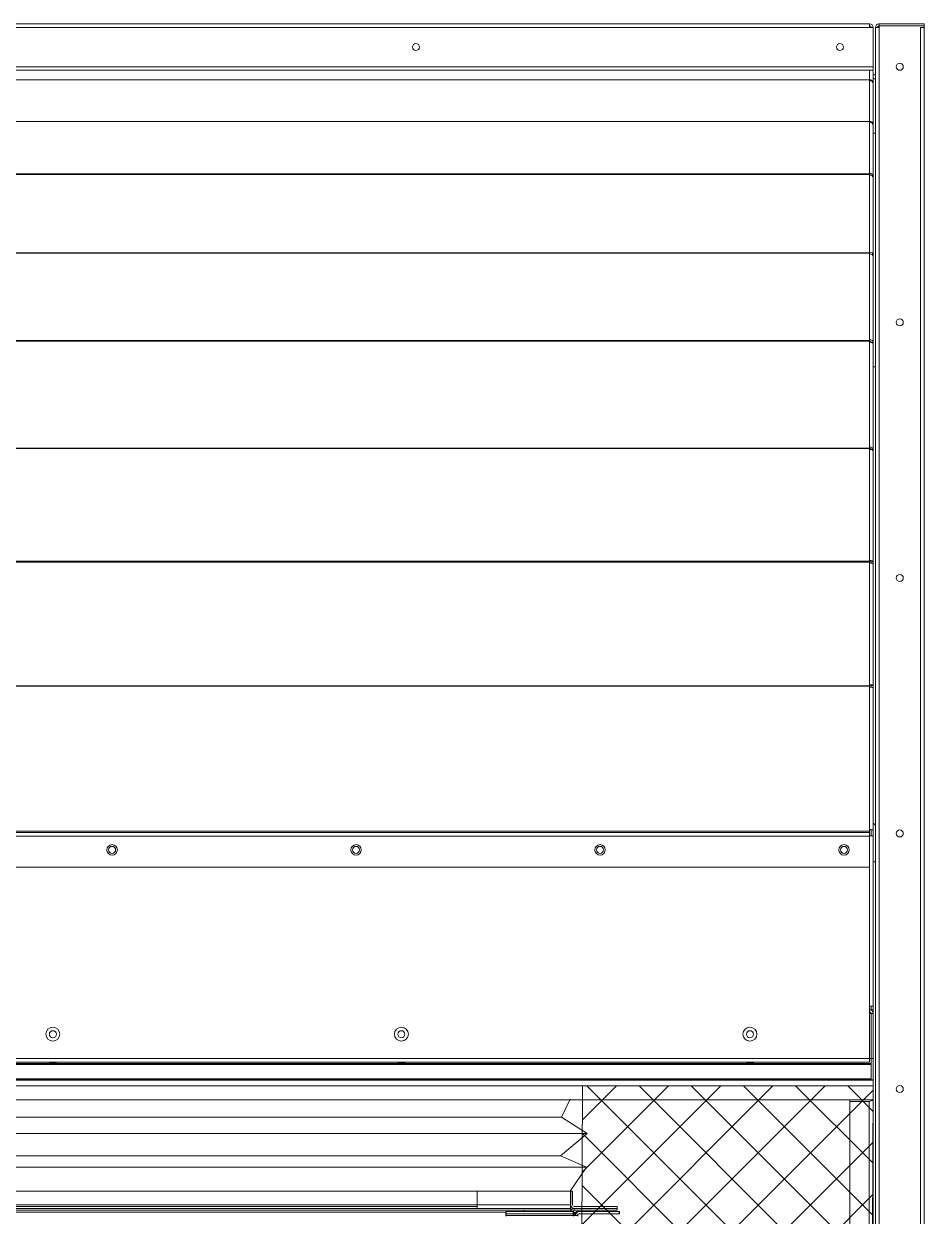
# Model space of a CAD drawing. Header units: millimetres. Extents: x -17070 to 41831, y -291348 to 30635.
# Drawn here: x 33518 to 34293, y 19396 to 20423 of the extents above; entities that cross this region are included whole.
import ezdxf

# ---------------------------------------------------------------- set-up
doc = ezdxf.new("R2010")
doc.units = ezdxf.units.MM

# ---------------------------------------------------------------- blocks, each defined once
blk = doc.blocks.new('3753456')
at = {"color": 0, "lineweight": 5}
for p, q in [((337590.2, 91235.5), (337597.8, 91251)), ((337612.3, 91221.4), (337590.2, 91235.5)), ((337589.4, 91202.2), (337612.3, 91221.4)), ((337611.6, 91192.6), (337589.4, 91202.2)), ((337597.8, 91172), (337611.6, 91192.6))]:
    blk.add_line(p, q, dxfattribs=at)
blk = doc.blocks.new('45735')
at = {"color": 0, "lineweight": 5}
for p, q in [((339300, 91099.7), (338517, 91099.7)), ((338539.1, 91085.6), (339322.1, 91085.6)), ((338516.2, 91066.4), (339299.2, 91066.4)), ((339321.4, 91056.8), (338538.4, 91056.8))]:
    blk.add_line(p, q, dxfattribs=at)
for p in [(926.8, -135.8), (1709.8, -135.8)]:
    blk.add_blockref('3753456', p, dxfattribs=at)
blk = doc.blocks.new('2')
at = {"lineweight": 5}
h = blk.add_hatch(dxfattribs=at)
h.set_pattern_fill('ANSI37', scale=10)
h.set_pattern_definition([(45, (-833140.61, -415575.233), (-22.4506403, 22.4506403), []), (135, (-833140.61, -415575.233), (-22.4506403, -22.4506403), [])])
h.paths.add_polyline_path([(34240.5, 17586.1), (34249, 19508.4), (33999, 19508.4), (33990.5, 17586.1)])
at = {"color": 7, "lineweight": 20}
for p, q in [((34245.9, 20422.7), (31640.1, 20422.7)), ((34245.9, 20419.6), (31640.1, 20419.6)), ((34251, 17577.8), (34251, 20419.6)), ((34254.1, 17577.8), (34254.1, 20419.6)), ((34289.9, 17577.8), (34289.9, 20419.6)), ((34293, 17577.8), (34293, 20419.6)), ((34249, 20385.8), (31637, 20385.8)), ((34249, 20382.7), (31637, 20382.7)), ((33152.1, 20374.5), (34245.9, 20374.5)), ((33152.1, 20374.4), (34245.9, 20374.4)), ((33152.1, 20338.6), (34245.9, 20338.6)), ((33152.1, 20338.5), (34245.9, 20338.5)), ((33152.1, 20293.5), (34245.9, 20293.5)), ((33152.1, 20293.1), (34245.9, 20293.1)), ((33152.1, 20225.5), (34245.9, 20225.5)), ((33152.1, 20225.3), (34245.9, 20225.3)), ((33152.1, 20150.1), (34245.9, 20150.1)), ((33152.1, 20149.5), (34245.9, 20149.5)), ((33152.1, 20057.4), (34245.9, 20057.4)), ((33152.1, 20057.2), (34245.9, 20057.2)), ((33152.1, 19960), (34245.9, 19960)), ((33152.1, 19959.3), (34245.9, 19959.3)), ((33152.1, 19852.8), (34245.9, 19852.8)), ((33152.1, 19852.5), (34245.9, 19852.5)), ((34245.9, 19727.8), (33152.1, 19727.8)), ((33152.1, 19726.6), (34245.9, 19726.6)), ((33152.1, 19723.5), (34245.9, 19723.5)), ((33152.1, 19696.6), (34245.9, 19696.6)), ((34247.4, 19527.8), (31638.6, 19527.8)), ((34247.4, 19526.7), (31638.6, 19526.7)), ((31640.1, 19531.9), (34245.9, 19531.9)), ((31640.1, 19528.8), (34245.9, 19528.8)), ((34249, 19513.3), (31637, 19513.3)), ((31638.6, 19514.5), (34247.4, 19514.5)), ((31638.6, 19513.6), (34247.4, 19513.6)), ((34249, 19508.4), (31637, 19508.4)), ((31637, 19496.5), (34249, 19496.5))]:
    blk.add_line(p, q, dxfattribs=at)
at = {"color": 7, "lineweight": 20, "ltscale": 0.001722}
for p, q in [((34245.9, 20419.6), (34245.9, 20422.7)), ((34249, 20419.6), (34245.9, 20419.6)), ((34251, 20419.6), (34254.1, 20419.6)), ((34293, 20419.6), (34289.9, 20419.6)), ((34293, 20419.6), (34289.9, 20419.6)), ((34249, 20385.8), (34249, 20382.7)), ((34245.9, 19723.5), (34245.9, 19726.6)), ((34245.9, 19723.6), (34249, 19723.6)), ((34245.9, 19576.9), (34249, 19576.9)), ((34245.9, 19528.8), (34245.9, 19531.9)), ((33988.5, 19406), (33988.5, 19402.9))]:
    blk.add_line(p, q, dxfattribs=at)
at = {"color": 7, "lineweight": 20, "ltscale": 0.00056596}
blk.add_line((34247, 20419.6), (34247, 20420.6), dxfattribs=at)
at = {"color": 7, "lineweight": 20, "ltscale": 0.018778}
blk.add_line((34249, 20385.8), (34249, 20419.6), dxfattribs=at)
at = {"color": 7, "lineweight": 20, "ltscale": 0.021611}
for p, q in [((34293, 20422.7), (34254.1, 20422.7)), ((34293, 20421.1), (34254.1, 20421.1)), ((34247.4, 19531.9), (34247.4, 19570.8)), ((34247.4, 19531.9), (34247.4, 19570.8)), ((34249, 19531.9), (34249, 19570.8)), ((34249, 19531.9), (34249, 19570.8))]:
    blk.add_line(p, q, dxfattribs=at)
at = {"color": 7, "lineweight": 20, "ltscale": 0.000888889}
for p, q in [((34254.1, 20422.7), (34254.1, 20421.1)), ((34293, 20422.7), (34293, 20421.1)), ((34247.4, 20148.5), (34249, 20148.5)), ((34247.4, 20056.6), (34249, 20056.6)), ((34247.4, 19959.5), (34249, 19959.5)), ((34247.4, 19853), (34249, 19853)), ((34249, 19573.9), (34249, 19572.3)), ((34249, 19570.8), (34247.4, 19570.8)), ((34249, 19531.9), (34247.4, 19531.9)), ((34249, 19513.5), (34247.4, 19513.5)), ((33988.7, 19417.9), (33990.3, 19417.9)), ((33908.2, 19404.5), (33908.2, 19402.9)), ((33988.7, 19401.3), (33988.7, 19402.9)), ((33991.8, 19402.9), (33991.8, 19401.3)), ((34028.7, 19401.3), (34028.7, 19404.5))]:
    blk.add_line(p, q, dxfattribs=at)
at = {"color": 7, "lineweight": 20, "ltscale": 0.000833333}
for p, q in [((34254.1, 20421.1), (34254.1, 20419.6)), ((34293, 20419.6), (34293, 20421.1)), ((34247.4, 19570.8), (34245.9, 19570.8)), ((34247.4, 19531.9), (34245.9, 19531.9)), ((33908.2, 19404.5), (33908.2, 19406)), ((33932.8, 19398.3), (33932.8, 19396.8)), ((33933.3, 19398.3), (33933.3, 19396.8)), ((33990.8, 19398.3), (33990.8, 19396.8)), ((33991.3, 19398.3), (33991.3, 19396.8))]:
    blk.add_line(p, q, dxfattribs=at)
at = {"color": 7, "lineweight": 20, "ltscale": 0.007103}
blk.add_line((34293, 20406.8), (34293, 20419.6), dxfattribs=at)
at = {"color": 7, "lineweight": 20, "ltscale": 0.002286}
blk.add_line((34293, 20406.8), (34293, 20402.7), dxfattribs=at)
at = {"color": 7, "lineweight": 20, "ltscale": 0.004468}
blk.add_line((34245.9, 20382.7), (34245.9, 20374.6), dxfattribs=at)
at = {"color": 7, "lineweight": 20, "ltscale": 5.06378e-05}
blk.add_line((34245.9, 20374.6), (34245.9, 20374.5), dxfattribs=at)
at = {"color": 7, "lineweight": 20, "ltscale": 8.68979e-05}
blk.add_line((34245.9, 20374.4), (34245.9, 20374.5), dxfattribs=at)
at = {"color": 7, "lineweight": 20, "ltscale": 0.000182321}
blk.add_line((34245.9, 20374.1), (34245.9, 20374.4), dxfattribs=at)
at = {"color": 7, "lineweight": 20, "ltscale": 0.019501}
for p, q in [((34245.9, 20374.1), (34245.9, 20339)), ((34249, 20371.1), (34249, 20336))]:
    blk.add_line(p, q, dxfattribs=at)
at = {"color": 7, "lineweight": 20, "ltscale": 5.01906e-05}
blk.add_line((34249, 20381.3), (34249, 20381.4), dxfattribs=at)
at = {"color": 7, "lineweight": 20, "ltscale": 0.005416}
blk.add_line((34249, 20381.3), (34249, 20371.5), dxfattribs=at)
at = {"color": 7, "lineweight": 20, "ltscale": 0.001111}
for p, q in [((34251, 20378.7), (34249, 20378.7)), ((34251, 20375.2), (34249, 20375.2)), ((34249, 20328.7), (34251, 20328.7)), ((34249, 20127.5), (34251, 20127.5)), ((34251, 19701.3), (34249, 19701.3)), ((33932.8, 19398.3), (33932.8, 19400.3)), ((33933.3, 19398.3), (33933.3, 19400.3)), ((33990.8, 19398.3), (33990.8, 19400.3)), ((33991.3, 19398.3), (33991.3, 19400.3)), ((34030.3, 19398.3), (34030.3, 19400.3)), ((34030.8, 19398.3), (34030.8, 19400.3))]:
    blk.add_line(p, q, dxfattribs=at)
at = {"color": 7, "lineweight": 20, "ltscale": 1.77147e-05}
blk.add_line((34248.9, 20371.5), (34249, 20371.5), dxfattribs=at)
at = {"color": 7, "lineweight": 20, "ltscale": 0.020143}
blk.add_line((34249, 20335.3), (34249, 20371.5), dxfattribs=at)
at = {"color": 7, "lineweight": 20, "ltscale": 0.000181183}
blk.add_line((34245.9, 20338.6), (34245.9, 20339), dxfattribs=at)
at = {"color": 7, "lineweight": 20, "ltscale": 5.76158e-05}
blk.add_line((34245.9, 20338.5), (34245.9, 20338.6), dxfattribs=at)
at = {"color": 7, "lineweight": 20, "ltscale": 0.000228135}
blk.add_line((34245.9, 20338.1), (34245.9, 20338.5), dxfattribs=at)
at = {"color": 7, "lineweight": 20, "ltscale": 0.024554}
for p, q in [((34245.9, 20338.1), (34245.9, 20293.9)), ((34249, 20335.3), (34249, 20291.1))]:
    blk.add_line(p, q, dxfattribs=at)
at = {"color": 7, "lineweight": 20, "ltscale": 5.95243e-05}
blk.add_line((34248.9, 20336), (34249, 20336), dxfattribs=at)
at = {"color": 7, "lineweight": 20, "ltscale": 0.019078}
blk.add_line((34249, 20301.7), (34249, 20336), dxfattribs=at)
at = {"color": 7, "lineweight": 20, "ltscale": 0.000229568}
blk.add_line((34245.9, 20293.5), (34245.9, 20293.9), dxfattribs=at)
at = {"color": 7, "lineweight": 20, "ltscale": 0.000214269}
blk.add_line((34245.9, 20293.1), (34245.9, 20293.5), dxfattribs=at)
at = {"color": 7, "lineweight": 20, "ltscale": 0.000344851}
blk.add_line((34245.9, 20292.5), (34245.9, 20293.1), dxfattribs=at)
at = {"color": 7, "lineweight": 20, "ltscale": 0.036885}
for p, q in [((34245.9, 20292.5), (34245.9, 20226.1)), ((34249, 20290.1), (34249, 20223.7))]:
    blk.add_line(p, q, dxfattribs=at)
at = {"color": 7, "lineweight": 20, "ltscale": 0.000162064}
blk.add_line((34248.7, 20291.1), (34249, 20291.1), dxfattribs=at)
at = {"color": 7, "lineweight": 20, "ltscale": 0.017676}
blk.add_line((34249, 20259.3), (34249, 20291.1), dxfattribs=at)
at = {"color": 7, "lineweight": 20, "ltscale": 0.000342699}
blk.add_line((34245.9, 20225.5), (34245.9, 20226.1), dxfattribs=at)
at = {"color": 7, "lineweight": 20, "ltscale": 0.000101871}
blk.add_line((34245.9, 20225.3), (34245.9, 20225.5), dxfattribs=at)
at = {"color": 7, "lineweight": 20, "ltscale": 0.00038102}
blk.add_line((34245.9, 20225.3), (34245.9, 20224.6), dxfattribs=at)
at = {"color": 7, "lineweight": 20, "ltscale": 0.000125526}
blk.add_line((34245.9, 20224.6), (34245.9, 20224.8), dxfattribs=at)
at = {"color": 7, "lineweight": 20, "ltscale": 0.041009}
for p, q in [((34245.9, 20224.6), (34245.9, 20150.8)), ((34249, 20222.4), (34249, 20148.5))]:
    blk.add_line(p, q, dxfattribs=at)
at = {"color": 7, "lineweight": 20, "ltscale": 0.000315481}
blk.add_line((34248.4, 20223.7), (34249, 20223.7), dxfattribs=at)
at = {"color": 7, "lineweight": 20, "ltscale": 0.015571}
blk.add_line((34249, 20195.6), (34249, 20223.7), dxfattribs=at)
at = {"color": 7, "lineweight": 20, "ltscale": 0.000383413}
blk.add_line((34245.9, 20150.8), (34245.9, 20150.1), dxfattribs=at)
at = {"color": 7, "lineweight": 20, "ltscale": 0.000318226}
blk.add_line((34245.9, 20149.5), (34245.9, 20150.1), dxfattribs=at)
at = {"color": 7, "lineweight": 20, "ltscale": 0.000523852}
blk.add_line((34245.9, 20149.6), (34245.9, 20148.7), dxfattribs=at)
at = {"color": 7, "lineweight": 20, "ltscale": 0.000469699}
blk.add_line((34245.9, 20149.5), (34245.9, 20148.7), dxfattribs=at)
at = {"color": 7, "lineweight": 20, "ltscale": 0.050238}
for p, q in [((34245.9, 20148.7), (34245.9, 20058.3)), ((34249, 20147), (34249, 20056.6))]:
    blk.add_line(p, q, dxfattribs=at)
at = {"color": 7, "lineweight": 20, "ltscale": 3.37381e-05}
blk.add_line((34247.4, 20148.5), (34247.4, 20148.5), dxfattribs=at)
at = {"color": 7, "lineweight": 20, "ltscale": 0.01323}
blk.add_line((34249, 20124.7), (34249, 20148.5), dxfattribs=at)
at = {"color": 7, "lineweight": 20, "ltscale": 0.000466768}
blk.add_line((34245.9, 20058.3), (34245.9, 20057.4), dxfattribs=at)
at = {"color": 7, "lineweight": 20, "ltscale": 0.000134994}
blk.add_line((34245.9, 20057.2), (34245.9, 20057.4), dxfattribs=at)
at = {"color": 7, "lineweight": 20, "ltscale": 0.000610792}
blk.add_line((34245.9, 20057.4), (34245.9, 20056.3), dxfattribs=at)
at = {"color": 7, "lineweight": 20, "ltscale": 0.000492271}
blk.add_line((34245.9, 20057.2), (34245.9, 20056.3), dxfattribs=at)
at = {"color": 7, "lineweight": 20, "ltscale": 0.052983}
for p, q in [((34245.9, 20056.3), (34245.9, 19960.9)), ((34249, 20054.9), (34249, 19959.5))]:
    blk.add_line(p, q, dxfattribs=at)
at = {"color": 7, "lineweight": 20, "ltscale": 0.000257803}
blk.add_line((34247.4, 20056.1), (34247.4, 20056.6), dxfattribs=at)
at = {"color": 7, "lineweight": 20, "ltscale": 0.010363}
blk.add_line((34249, 20037.9), (34249, 20056.6), dxfattribs=at)
at = {"color": 7, "lineweight": 20, "ltscale": 0.000495362}
blk.add_line((34245.9, 19960.9), (34245.9, 19960), dxfattribs=at)
at = {"color": 7, "lineweight": 20, "ltscale": 0.001012}
blk.add_line((34245.9, 19960.2), (34245.9, 19958.4), dxfattribs=at)
at = {"color": 7, "lineweight": 20, "ltscale": 0.000387411}
blk.add_line((34245.9, 19959.3), (34245.9, 19960), dxfattribs=at)
at = {"color": 7, "lineweight": 20, "ltscale": 0.000543222}
blk.add_line((34245.9, 19959.3), (34245.9, 19958.4), dxfattribs=at)
at = {"color": 7, "lineweight": 20, "ltscale": 0.058102}
for p, q in [((34245.9, 19958.4), (34245.9, 19853.8)), ((34249, 19957.6), (34249, 19853))]:
    blk.add_line(p, q, dxfattribs=at)
at = {"color": 7, "lineweight": 20, "ltscale": 0.000676388}
blk.add_line((34247.4, 19958.3), (34247.4, 19959.5), dxfattribs=at)
at = {"color": 7, "lineweight": 20, "ltscale": 0.007338}
blk.add_line((34249, 19946.3), (34249, 19959.5), dxfattribs=at)
at = {"color": 7, "lineweight": 20, "ltscale": 0.000539832}
blk.add_line((34245.9, 19853.8), (34245.9, 19852.8), dxfattribs=at)
at = {"color": 7, "lineweight": 20, "ltscale": 0.001029}
blk.add_line((34245.9, 19853.4), (34245.9, 19851.5), dxfattribs=at)
at = {"color": 7, "lineweight": 20, "ltscale": 0.000153368}
blk.add_line((34245.9, 19852.5), (34245.9, 19852.8), dxfattribs=at)
at = {"color": 7, "lineweight": 20, "ltscale": 0.00054973}
blk.add_line((34245.9, 19852.5), (34245.9, 19851.5), dxfattribs=at)
at = {"color": 7, "lineweight": 20, "ltscale": 0.068058}
for p, q in [((34245.9, 19851.5), (34245.9, 19729)), ((34249, 19851.1), (34249, 19728.6))]:
    blk.add_line(p, q, dxfattribs=at)
at = {"color": 7, "lineweight": 20, "ltscale": 0.000861584}
blk.add_line((34247.4, 19851.5), (34247.4, 19853), dxfattribs=at)
at = {"color": 7, "lineweight": 20, "ltscale": 0.004022}
blk.add_line((34249, 19845.8), (34249, 19853), dxfattribs=at)
at = {"color": 7, "lineweight": 20, "ltscale": 0.000665626}
blk.add_line((34245.9, 19729), (34245.9, 19727.8), dxfattribs=at)
at = {"color": 7, "lineweight": 20, "ltscale": 0.002905}
blk.add_line((34245.9, 19728.8), (34245.9, 19723.6), dxfattribs=at)
at = {"color": 7, "lineweight": 20, "ltscale": 0.000707283}
blk.add_line((34245.9, 19727.8), (34245.9, 19726.6), dxfattribs=at)
at = {"color": 7, "lineweight": 20, "ltscale": 0.002779}
blk.add_line((34247.4, 19723.6), (34247.4, 19728.6), dxfattribs=at)
at = {"color": 7, "lineweight": 20, "ltscale": 0.003101}
blk.add_line((34249, 19723), (34249, 19728.6), dxfattribs=at)
at = {"color": 7, "lineweight": 20, "ltscale": 0.0815}
for p, q in [((34245.9, 19723.6), (34245.9, 19576.9)), ((34249, 19723.6), (34249, 19576.9))]:
    blk.add_line(p, q, dxfattribs=at)
at = {"color": 7, "lineweight": 20, "ltscale": 0.014944}
blk.add_line((34245.9, 19696.6), (34245.9, 19723.5), dxfattribs=at)
at = {"color": 7, "lineweight": 20, "ltscale": 0.001669}
for p, q in [((34245.9, 19576.9), (34245.9, 19573.9)), ((34247.4, 19573.9), (34247.4, 19576.9)), ((34249, 19573.9), (34249, 19576.9))]:
    blk.add_line(p, q, dxfattribs=at)
at = {"color": 7, "lineweight": 20, "ltscale": 0.025}
blk.add_line((34245.9, 19531.9), (34245.9, 19576.9), dxfattribs=at)
at = {"color": 7, "lineweight": 20, "ltscale": 0.001703}
blk.add_line((34245.9, 19573.9), (34249, 19573.9), dxfattribs=at)
at = {"color": 7, "lineweight": 20, "ltscale": 1.32336e-05}
blk.add_line((34245.9, 19572.3), (34245.9, 19572.3), dxfattribs=at)
at = {"color": 7, "lineweight": 20, "ltscale": 0.000579045}
for p, q in [((34245.9, 19570.8), (34245.9, 19571.8)), ((34249, 19570.8), (34249, 19571.8))]:
    blk.add_line(p, q, dxfattribs=at)
at = {"color": 7, "lineweight": 20, "ltscale": 0.000598884}
blk.add_line((34245.9, 19571.8), (34246.9, 19571.8), dxfattribs=at)
at = {"color": 7, "lineweight": 20, "ltscale": 0.000215038}
for p, q in [((34248.6, 19572.3), (34249, 19572.3)), ((33990.3, 19402.9), (33990.3, 19402.5))]:
    blk.add_line(p, q, dxfattribs=at)
at = {"color": 7, "lineweight": 20, "ltscale": 0.000100412}
blk.add_line((34248.8, 19571.8), (34249, 19571.8), dxfattribs=at)
at = {"color": 7, "lineweight": 20, "ltscale": 0.000253866}
blk.add_line((34249, 19571.8), (34249, 19572.3), dxfattribs=at)
at = {"color": 7, "lineweight": 20, "ltscale": 0.010219}
for p, q in [((34247.4, 19531.9), (34247.4, 19513.5)), ((34249, 19531.9), (34249, 19513.5))]:
    blk.add_line(p, q, dxfattribs=at)
at = {"color": 7, "lineweight": 20, "ltscale": 0.006747}
blk.add_line((34247.4, 19514.5), (34247.4, 19526.7), dxfattribs=at)
at = {"color": 7, "lineweight": 20, "ltscale": 0.010301}
blk.add_line((34249, 19513.3), (34249, 19531.9), dxfattribs=at)
blk.add_line((34249, 19513.3), (34249, 19531.9), dxfattribs=at)
at = {"color": 7, "lineweight": 20, "ltscale": 0.00275}
blk.add_line((34249, 19513.3), (34249, 19508.4), dxfattribs=at)
at = {"color": 7, "lineweight": 20, "ltscale": 0.00658}
blk.add_line((34249, 19496.5), (34249, 19508.4), dxfattribs=at)
at = {"color": 7, "lineweight": 20, "ltscale": 0.00583}
blk.add_line((34249, 19508.4), (34249, 19497.9), dxfattribs=at)
at = {"color": 7, "lineweight": 20, "ltscale": 0.009167}
for p, q in [((34245.5, 19496.5), (34229, 19496.5)), ((34245.5, 19495.1), (34229, 19495.1))]:
    blk.add_line(p, q, dxfattribs=at)
at = {"color": 7, "lineweight": 20, "ltscale": 0.000773611}
blk.add_line((34229, 19495.1), (34229, 19496.5), dxfattribs=at)
at = {"color": 7, "lineweight": 20, "ltscale": 0.415127}
for p, q in [((34229, 19495.1), (34229, 18747.9)), ((34245.5, 18747.9), (34245.5, 19495.1)), ((34249, 18750.3), (34249, 19497.5))]:
    blk.add_line(p, q, dxfattribs=at)
at = {"color": 7, "lineweight": 20, "ltscale": 2.39452e-05}
blk.add_line((34245.5, 19496.5), (34245.5, 19496.5), dxfattribs=at)
at = {"color": 7, "lineweight": 20, "ltscale": 0.000193403}
blk.add_line((34249, 19497.5), (34249, 19497.9), dxfattribs=at)
at = {"color": 7, "lineweight": 20, "ltscale": 0.015084}
blk.add_line((34249, 19469.4), (34249, 19496.5), dxfattribs=at)
at = {"color": 7, "lineweight": 20, "ltscale": 0.098092}
blk.add_line((34249, 19292.8), (34249, 19469.4), dxfattribs=at)
at = {"color": 7, "lineweight": 20, "ltscale": 0.434111}
for p, q in [((33203, 19417.9), (33908.2, 19417.9)), ((33202.2, 19402.9), (33908.2, 19402.9)), ((33203, 19404.5), (33908.2, 19404.5))]:
    blk.add_line(p, q, dxfattribs=at)
at = {"color": 7, "lineweight": 20, "ltscale": 0.044611}
for p, q in [((33988.5, 19417.9), (33908.2, 19417.9)), ((33988.5, 19406), (33908.2, 19406))]:
    blk.add_line(p, q, dxfattribs=at)
at = {"color": 7, "lineweight": 20, "ltscale": 0.006611}
for p, q in [((33908.2, 19417.9), (33908.2, 19406)), ((33988.5, 19406), (33988.5, 19417.9)), ((33988.7, 19406), (33988.7, 19417.9)), ((33990.3, 19406), (33990.3, 19417.9))]:
    blk.add_line(p, q, dxfattribs=at)
at = {"color": 7, "lineweight": 20, "ltscale": 0.3905}
blk.add_line((33205.3, 19406), (33908.2, 19406), dxfattribs=at)
at = {"color": 7, "lineweight": 20, "ltscale": 0.435222}
for p, q in [((33988.7, 19402.9), (33205.3, 19402.9)), ((33988.7, 19401.3), (33205.3, 19401.3))]:
    blk.add_line(p, q, dxfattribs=at)
at = {"color": 7, "lineweight": 20, "ltscale": 0.432889}
blk.add_line((33207.4, 19401.3), (33986.6, 19401.3), dxfattribs=at)
at = {"color": 7, "lineweight": 20, "ltscale": 0.373111}
blk.add_line((33932.8, 19399.8), (33261.2, 19399.8), dxfattribs=at)
at = {"color": 7, "lineweight": 20, "ltscale": 0.032222}
for p, q in [((33990.8, 19400.3), (33932.8, 19400.3)), ((33991.3, 19400.3), (33933.3, 19400.3)), ((33990.8, 19398.3), (33932.8, 19398.3)), ((33990.8, 19396.8), (33932.8, 19396.8)), ((33991.3, 19398.3), (33933.3, 19398.3)), ((33991.3, 19396.8), (33933.3, 19396.8))]:
    blk.add_line(p, q, dxfattribs=at)
at = {"color": 7, "lineweight": 20, "ltscale": 0.022444}
blk.add_line((33948.3, 19401.3), (33988.7, 19401.3), dxfattribs=at)
at = {"color": 7, "lineweight": 20, "ltscale": 0.000555547}
for p, q in [((33948.3, 19400.3), (33948.3, 19401.3)), ((33988.7, 19401.3), (33988.7, 19400.3))]:
    blk.add_line(p, q, dxfattribs=at)
at = {"color": 7, "lineweight": 20, "ltscale": 0.000814101}
blk.add_line((33990.3, 19402.9), (33991.7, 19402.9), dxfattribs=at)
at = {"color": 7, "lineweight": 20, "ltscale": 1.33788e-05}
blk.add_line((33991.7, 19401.3), (33991.8, 19401.3), dxfattribs=at)
at = {"color": 7, "lineweight": 20, "ltscale": 0.0205}
for p, q in [((33991.8, 19404.5), (34028.7, 19404.5)), ((33991.8, 19402.9), (34028.7, 19402.9)), ((33991.8, 19402.9), (34028.7, 19402.9)), ((33991.8, 19401.3), (34028.7, 19401.3))]:
    blk.add_line(p, q, dxfattribs=at)
at = {"color": 7, "lineweight": 20, "ltscale": 0.000582846}
blk.add_line((33993.3, 19400.3), (33993.3, 19399.2), dxfattribs=at)
at = {"color": 7, "lineweight": 20, "ltscale": 0.001349}
blk.add_line((33995.7, 19400.3), (33993.3, 19400.3), dxfattribs=at)
at = {"color": 7, "lineweight": 20, "ltscale": 0.000187053}
blk.add_line((33994.3, 19400.3), (33994.3, 19399.9), dxfattribs=at)
at = {"color": 7, "lineweight": 20, "ltscale": 0.000793738}
blk.add_line((33995.7, 19400.3), (33994.3, 19400.3), dxfattribs=at)
at = {"color": 7, "lineweight": 20, "ltscale": 0.019167}
for p, q in [((34030.3, 19400.3), (33995.8, 19400.3)), ((34030.8, 19400.3), (33996.3, 19400.3)), ((34030.3, 19398.3), (33995.8, 19398.3)), ((34030.8, 19398.3), (33996.3, 19398.3))]:
    blk.add_line(p, q, dxfattribs=at)
at = {"color": 7, "lineweight": 20, "ltscale": 0.000277763}
for p, q in [((33932.8, 19396.3), (33932.8, 19396.8)), ((33933.3, 19396.3), (33933.3, 19396.8)), ((33990.8, 19396.3), (33990.8, 19396.8)), ((33991.3, 19396.3), (33991.3, 19396.8))]:
    blk.add_line(p, q, dxfattribs=at)
at = {"color": 7, "lineweight": 20, "ltscale": 0.001944}
blk.add_line((33994.8, 19396.8), (33991.3, 19396.8), dxfattribs=at)
at = {"color": 7, "lineweight": 20, "ltscale": 0.000277761}
blk.add_line((33994.8, 19396.3), (33994.8, 19396.8), dxfattribs=at)
at = {"color": 0, "lineweight": 20}
blk.add_lwpolyline([(33999, 19508.4), (34249, 19508.4), (34240.5, 17586.1), (33990.5, 17586.1)], close=True, dxfattribs=at)
at = {"color": 7, "lineweight": 20}
for centre, radius in [((33855.5, 20402.7), 3), ((34220.5, 20402.7), 3), ((34272, 20385.7), 3), ((34272, 20165.7), 3), ((34272, 19945.7), 3), ((34272, 19725.7), 3), ((33594, 19711.6), 4.5), ((33594, 19711.6), 3), ((33804, 19711.6), 4.5), ((33804, 19711.6), 3), ((34014, 19711.6), 4.5), ((34014, 19711.6), 3), ((34224, 19711.6), 4.5), ((34224, 19711.6), 3), ((33543, 19552.9), 6), ((33543, 19552.9), 3), ((33843, 19552.9), 6), ((33843, 19552.9), 3), ((34143, 19552.9), 6), ((34143, 19552.9), 3), ((34272, 19505.7), 3)]:
    blk.add_circle(centre, radius, dxfattribs=at)
for centre, radius, start, end in [((34245.9, 20419.6), 3.1, 0, 90), ((34245.9, 20419.6), 1.5, 0, 90), ((34245.5, 20419.2), 3.5, 0, 0.666), ((34245.4, 20419.1), 3.6, 0, 1.4661), ((34254.1, 20419.6), 3.1, 90, 180), ((34254.1, 20419.6), 1.5, 90, 180), ((34254.5, 20419.2), 1.5, 105.4662, 164.534), ((34245.5, 20386.2), 3.5, 359.334, 0), ((34245.9, 20383.8), 3.1, 337.3314, 339.2164), ((34245.9, 20383.8), 3.1, 359.3499, 0), ((34245.5, 20377.2), 3.5, 0, 0.6157), ((34245.9, 20204.2), 3.1, 359.0946, 0), ((34245.9, 20187.9), 3.1, 0, 0.8218), ((34289.5, 20186.2), 3.5, 359.8196, 0), ((34245.9, 19965), 3.1, 0, 0.7204), ((34245.9, 19570.8), 3.1, 0, 90), ((34245.9, 19570.8), 1.5, 0, 90), ((33991.8, 19406), 3.1, 180, 270), ((33991.8, 19399.8), 3.1, 90, 170.7179), ((33991.8, 19406), 1.5, 180, 270), ((33991.8, 19399.8), 1.5, 90, 160.5281), ((33994.8, 19396.8), 3.5, 115.377, 180), ((33995.8, 19396.8), 3.5, 90, 180), ((33996.3, 19396.8), 3.5, 90, 180), ((33995.8, 19396.8), 1.5, 90, 180), ((33996.3, 19396.8), 1.5, 90, 180)]:
    blk.add_arc(centre, radius, start, end, dxfattribs=at)
for centre, major_axis, ratio, start_param, end_param in [((34245.9, 20371.5), (-3.1, 0), 0.995898, 3.141593, 4.712389), ((34245.9, 20371.1), (-3.1, 0), 0.945441, 3.141593, 4.712389), ((34245.9, 20381.3), (-3.1, 0), 0.995898, 3.141593, 3.605089), ((34245.9, 20381.4), (3.1, 0), 1, 0, 0.429168), ((34245.9, 20336), (-3.1, 0), 0.945441, 3.141593, 4.712389), ((34245.9, 20335.3), (-3.1, 0), 0.911987, 3.141593, 4.712389), ((34245.9, 20291.1), (-3.1, 0), 0.911987, 3.141593, 4.712389), ((34245.9, 20290.1), (-3.1, 0), 0.787572, 3.141593, 4.712389), ((34245.9, 20223.7), (-3.1, 0), 0.787572, 3.141593, 4.712389), ((34245.9, 20223.7), (-1.5, 0), 0.787572, 3.897536, 4.712389), ((34245.9, 20222.4), (-3.1, 0), 0.728422, 3.141593, 4.712389), ((34245.9, 20204.6), (3.1, 0), 0.809022, 6.267501, 6.283185), ((34245.9, 20187.8), (-3.1, 0), 0.99655, 3.141593, 3.150933), ((34245.9, 20187.6), (-3.1, 0), 0.977239, 3.141593, 3.155876), ((34245.9, 20182.7), (-3.1, 0), 0.968276, 3.141593, 3.146662), ((34245.9, 20167.7), (-3.1, 0), 0.944147, 3.141593, 3.146651), ((34245.9, 20160.6), (-3.1, 0), 0.977239, 3.141593, 3.154321), ((34245.9, 20159.8), (-3.1, 0), 0.850543, 3.141593, 3.154078), ((34245.9, 20148.5), (-3.1, 0), 0.728422, 3.141593, 4.712389), ((34245.9, 20148.5), (-1.5, 0), 0.728422, 3.141593, 4.712389), ((34245.9, 20147), (-3.1, 0), 0.543645, 3.141593, 4.712389), ((34245.9, 20147.9), (-3.1, 0), 0.878691, 3.141593, 3.146619), ((34245.9, 20092.8), (-3.1, 0), 0.850543, 3.141593, 3.152997), ((34245.9, 20091.5), (-3.1, 0), 0.719619, 3.141593, 3.152626), ((34245.9, 20056.6), (-3.1, 0), 0.543645, 3.141593, 4.712389), ((34245.9, 20056.6), (-1.5, 0), 0.543645, 3.141593, 4.712389), ((34245.9, 20054.9), (-3.1, 0), 0.465261, 3.141593, 4.712389), ((34245.9, 20003), (-3.1, 0), 0.719619, 3.141593, 3.151828), ((34245.9, 20001.3), (-3.1, 0), 0.446847, 3.141593, 3.150104), ((34245.9, 19964.9), (3.1, 0), 0.992634, 0, 0.009282), ((34245.9, 19964.7), (3.1, 0), 0.946894, 6.283185, 6.295648), ((34245.9, 19959.5), (-3.1, 0), 0.465261, 3.141593, 4.712389), ((34245.9, 19959.5), (-1.5, 0), 0.465261, 3.141593, 4.712389), ((34245.9, 19957.6), (-3.1, 0), 0.240313, 3.141593, 4.712389), ((34245.9, 19953.8), (3.1, 0), 0.929338, 0, 0.006167), ((34245.9, 19941.4), (3.1, 0), 0.946894, 6.283185, 6.294606), ((34245.9, 19940.5), (3.1, 0), 0.817118, 6.283185, 6.294326), ((34245.9, 19898.7), (3.1, 0), 0.817118, 6.283185, 6.293566), ((34245.9, 19897.2), (3.1, 0), 0.588362, 6.283185, 6.292688), ((34245.9, 19887.2), (-3.1, 0), 0.446847, 3.141593, 3.149765), ((34245.9, 19885.3), (-3.1, 0), 0.246895, 3.141593, 3.146315), ((34245.9, 19877.3), (3.1, 0), 0.754103, 0, 0.0053), ((34245.9, 19853), (-3.1, 0), 0.240313, 3.141593, 4.712389), ((34245.9, 19853), (-1.5, 0), 0.240313, 3.141593, 4.712389), ((34245.9, 19851.1), (-3.1, 0), 0.151261, 3.141593, 4.712389), ((34245.9, 19838.6), (3.1, 0), 0.588362, 6.283185, 6.292164), ((34245.9, 19836.8), (3.1, 0), 0.335364, 6.283185, 6.289477), ((34245.9, 19782.6), (-3.1, 0), 0.246895, 3.141593, 3.146199), ((34245.9, 19768.5), (3.1, 0), 0.335364, 6.283185, 6.289276), ((34245.9, 19728.6), (-3.1, 0), 0.151261, 3.141593, 4.712389), ((34245.9, 19728.6), (-1.5, 0), 0.151261, 3.141593, 4.712389), ((34247.5, 19731.9), (3.5, 0), 0.838671, 0.012418, 1.127777), ((34247.5, 19731.9), (1.5, 0), 0.838671, 6.283185, 6.302056), ((34245.9, 19570.8), (-1.5, 0), 0.695361, 3.182524, 4.712389), ((34245.9, 19570.8), (-3.1, 0), 0.695361, 3.141593, 3.169781), ((33543, 19528.1), (-3, 0), 0.695361, 5.942736, 6.283214), ((33543, 19528.1), (-3, 0), 0.695361, 0.000029, 0.127836), ((33543, 19526.9), (-3, 0), 0.695361, 5.196445, 5.846004), ((33543, 19525.5), (4.5, 0), 0.69625, 0.981351, 2.160242), ((33543, 19526.9), (-3, 0), 0.695361, 3.578774, 4.229082), ((33543, 19528.1), (-3, 0), 0.695361, 3.141622, 3.482042), ((33543, 19528.1), (-3, 0), 0.695361, 3.013425, 3.141622), ((33843, 19528.1), (-3, 0), 0.695361, 5.942736, 6.283214), ((33843, 19528.1), (-3, 0), 0.695361, 0.000029, 0.127836), ((33843, 19526.9), (-3, 0), 0.695361, 5.196445, 5.846004), ((33843, 19525.5), (4.5, 0), 0.69625, 0.981351, 2.160242), ((33843, 19526.9), (-3, 0), 0.695361, 3.578774, 4.229082), ((33843, 19528.1), (-3, 0), 0.695361, 3.141622, 3.482042), ((33843, 19528.1), (-3, 0), 0.695361, 3.013425, 3.141622), ((34143, 19528.1), (-3, 0), 0.695361, 5.942736, 6.283214), ((34143, 19528.1), (-3, 0), 0.695361, 0.000029, 0.127836), ((34143, 19526.9), (-3, 0), 0.695361, 5.196445, 5.846004), ((34143, 19525.5), (4.5, 0), 0.69625, 0.981351, 2.160242), ((34143, 19526.9), (-3, 0), 0.695361, 3.578774, 4.229082), ((34143, 19528.1), (-3, 0), 0.695361, 3.141622, 3.482042), ((34143, 19528.1), (-3, 0), 0.695361, 3.013425, 3.141622), ((34245.5, 19497.5), (1.5, 0), 0.69625, 4.712389, 5.000678), ((34245.5, 19497.5), (3.5, 0), 0.69625, 4.712389, 5.859761), ((33987.2, 19399.8), (-3.1, 0), 0.600899, 4.061862, 4.207317), ((33990.8, 19396.8), (3.5, 0), 0.600899, 1.244393, 1.427387), ((33989.8, 19396.8), (3.5, 0), 0.600899, 0.974905, 1.127885), ((33990.8, 19396.8), (1.5, 0), 0.600899, 1.159619, 1.230721), ((33989.8, 19396.8), (1.5, 0), 0.600899, 0.007409, 0.030057)]:
    blk.add_ellipse(centre, major_axis=major_axis, ratio=ratio, start_param=start_param, end_param=end_param, dxfattribs=at)
at = {"color": 0, "lineweight": 20}
blk.add_blockref('45735', (-305319.2, -71618.3), dxfattribs=at)

msp = doc.modelspace()

# ---------------------------------------------------------------- block references
msp.add_blockref('2', (0, 0))

doc.saveas('drawing.dxf')
